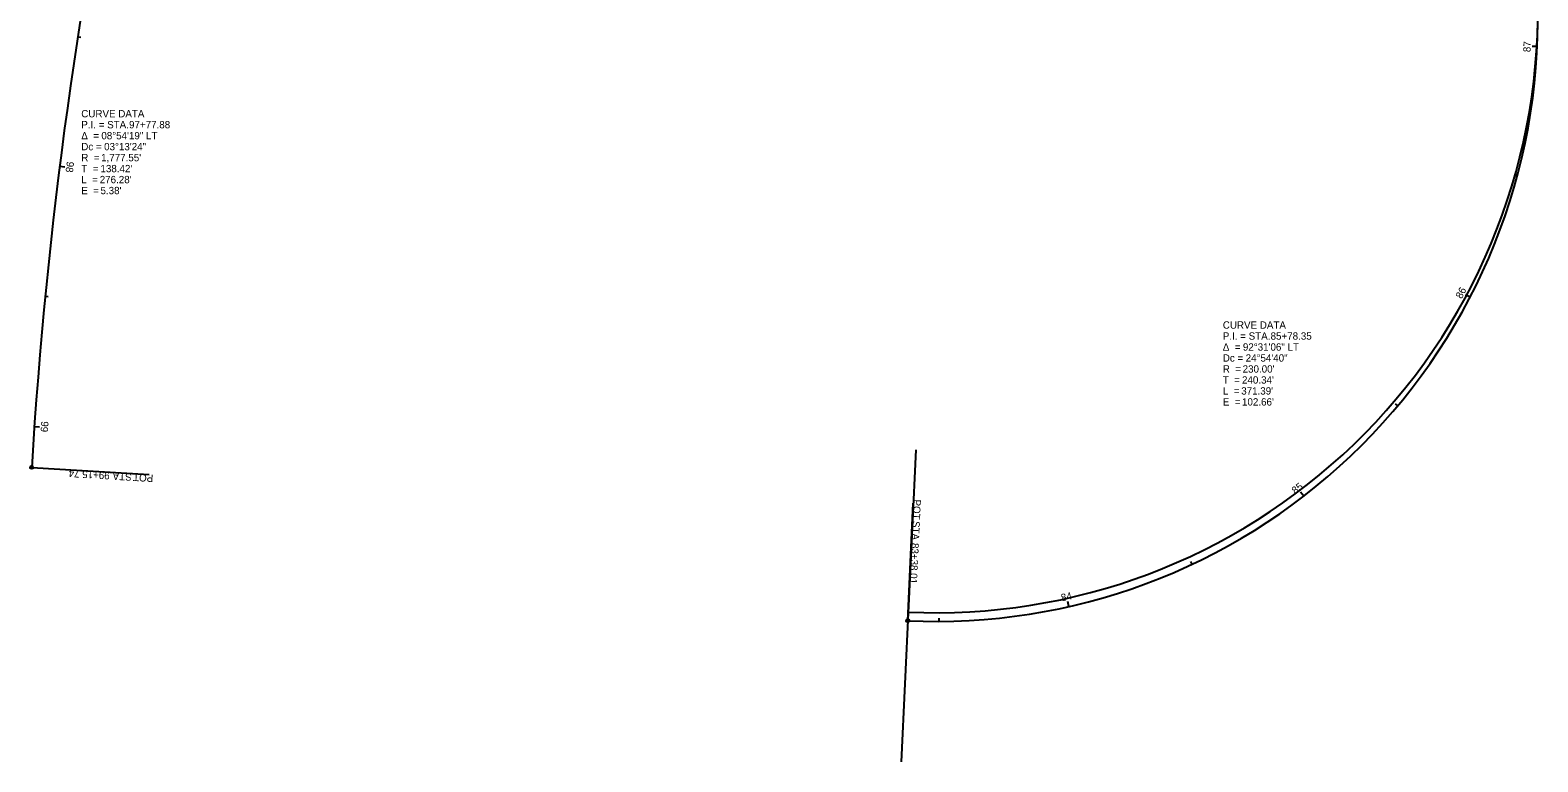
# Model space of a CAD drawing. Extents: x 214491 to 215068, y 552836 to 553622.
# Drawn here: x 214491 to 215068, y 552836 to 553116 of the extents above; entities that cross this region are included whole.
import ezdxf

# ---------------------------------------------------------------- set-up
doc = ezdxf.new("R2010")
doc.units = 0
for name, color, linetype in [('GE_P_Alignment', 7, 'Continuous'), ('GE_P_Alignment_100_Cardinal_Points', 7, 'Continuous'), ('GE_P_Alignment_100_Curve_Data', 7, 'Continuous'), ('GE_P_Alignment_100_Stations', 7, 'Continuous'), ('SC_Scratch20', 7, 'Continuous'), ('SC_Scratch5', 7, 'Continuous')]:
    doc.layers.add(name, color=color, linetype=linetype)

msp = doc.modelspace()

# ---------------------------------------------------------------- linework, layer by layer
at = {"layer": 'GE_P_Alignment'}
for centre, radius, start, end in [((216266.33, 552842.26), 1777.55, 167.6589, 176.56428), ((214837.7, 553119.88), 230, 267.29579, 359.81407)]:
    msp.add_arc(centre, radius, start, end, dxfattribs=at)
at = {"layer": 'GE_P_Alignment_100_Cardinal_Points'}
for p, q in [((214491.98, 552948.78), (214536.89, 552946.09)), ((214826.85, 552890.14), (214828.97, 552935.09))]:
    msp.add_line(p, q, dxfattribs=at)
for centre in [(214491.98, 552948.78), (214826.85, 552890.14)]:
    msp.add_circle(centre, 0.6, dxfattribs=at)
at = {"layer": 'GE_P_Alignment_100_Stations'}
for p, q in [((214509.6, 553113.53), (214510.79, 553113.34)), ((215067.47, 553109.74), (215065.48, 553109.83)), ((214502.67, 553064.01), (214504.65, 553063.76)), ((215059.88, 553060.42), (215058.72, 553060.73)), ((214497.13, 553014.32), (214498.32, 553014.2)), ((215041.82, 553013.9), (215040.05, 553014.82)), ((215014.16, 552972.37), (215013.24, 552973.14)), ((214492.99, 552964.49), (214494.98, 552964.36)), ((214978.19, 552937.78), (214976.97, 552939.36)), ((214935.61, 552911.76), (214935.09, 552912.85)), ((214888.41, 552895.54), (214887.97, 552897.49)), ((214838.83, 552889.89), (214838.83, 552891.09))]:
    msp.add_line(p, q, dxfattribs=at)
at = {"layer": 'SC_Scratch20'}
msp.add_arc((214837.69, 553123.19), 230, 267.33793, 0.63829, dxfattribs=at)
at = {"layer": 'SC_Scratch5'}
msp.add_line((214829.93, 552955.49), (214824.3, 552836.15), dxfattribs=at)

# ---------------------------------------------------------------- texts
at = {"layer": 'GE_P_Alignment_100_Cardinal_Points'}
for s, rotation, p in [('99+15.74', 176.56428, (214521.87, 552946.95)), (' STA. ', 176.56428, (214531.31, 552946.38)), ('POT', 176.56428, (214538.5, 552945.95)), ('POT', 267.29579, (214829.08, 552936.57)), (' STA. ', 267.29579, (214828.74, 552929.38)), ('83+38.01', 267.29579, (214828.3, 552919.94))]:
    msp.add_text(s, height=2.8, rotation=rotation, dxfattribs=at).set_placement(p)
at = {"layer": 'GE_P_Alignment_100_Curve_Data'}
for s, p in [('CURVE DATA', (214510.92, 553082.68)), ('P.I. = STA. ', (214510.92, 553078.48)), ('97+77.88', (214529.18, 553078.48)), ('Δ  = ', (214510.92, 553074.28)), ('08°54\'19" LT', (214518.59, 553074.28)), ('Dc = ', (214510.92, 553070.08)), ('R  = ', (214510.92, 553065.88)), ("1,777.55'", (214518.5, 553065.88)), ('03°13\'24"', (214519.65, 553070.08)), ('T  = ', (214510.92, 553061.68)), ("138.42'", (214518.25, 553061.68)), ('L  = ', (214510.92, 553057.48)), ('E  = ', (214510.92, 553053.28)), ("276.28'", (214517.96, 553057.48)), ("5.38'", (214518.26, 553053.28)), ('CURVE DATA', (214947.27, 553001.84)), ('P.I. = STA. ', (214947.27, 552997.64)), ('85+78.35', (214965.54, 552997.64)), ('Δ  = ', (214947.27, 552993.44)), ('92°31\'06" LT', (214954.95, 552993.44)), ('Dc = ', (214947.27, 552989.24)), ('R  = ', (214947.27, 552985.04)), ("230.00'", (214954.85, 552985.04)), ('24°54\'40"', (214956.01, 552989.24)), ('T  = ', (214947.27, 552980.84)), ("240.34'", (214954.61, 552980.84)), ('L  = ', (214947.27, 552976.64)), ('E  = ', (214947.27, 552972.44)), ("371.39'", (214954.31, 552976.64)), ("102.66'", (214954.61, 552972.44))]:
    msp.add_text(s, height=2.8, dxfattribs=at).set_placement(p)
at = {"layer": 'GE_P_Alignment_100_Stations'}
for s, rotation, p in [('87', 87.47187, (215064.88, 553107.55)), ('98', 262.83353, (214505.42, 553065.9)), ('86', 62.56067, (215038.57, 553013.06)), ('99', 266.05683, (214495.63, 552966.52)), ('85', 37.64946, (214974.93, 552938.42)), ('84', 12.73825, (214885.76, 552897.51))]:
    msp.add_text(s, height=2.8, rotation=rotation, dxfattribs=at).set_placement(p)

doc.saveas('drawing.dxf')
